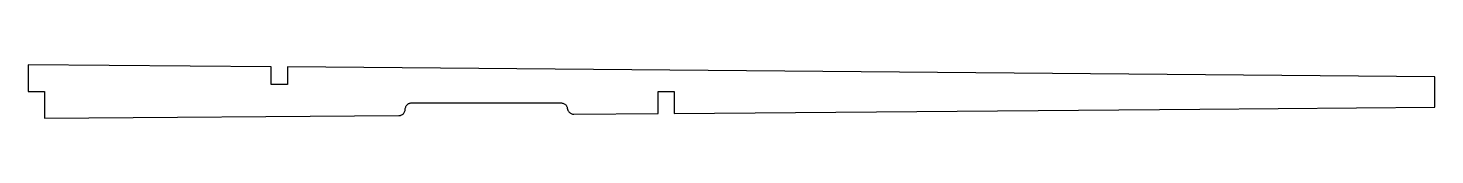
# Model space of a CAD drawing. Header units: millimetres. Extents: x 0 to 434, y 0 to 17.
import ezdxf

# ---------------------------------------------------------------- set-up
doc = ezdxf.new("R2010")
doc.units = ezdxf.units.MM

msp = doc.modelspace()

# ---------------------------------------------------------------- linework, layer by layer
msp.add_lwpolyline([(199.35, 1.53), (361.52, 2.8), (434, 3.39), (434, 12.81), (80, 15.85), (80, 10.47), (75, 10.47), (75, 15.9), (0, 16.54), (0, 8.25), (5, 8.25), (5, 0), (114.37, 0.86), (114.53, 0.87), (114.7, 0.89), (114.86, 0.92), (115.02, 0.97), (115.17, 1.03), (115.32, 1.11), (115.46, 1.19), (115.59, 1.29), (115.76, 1.43), (115.9, 1.6), (116.03, 1.78), (116.14, 1.97), (116.23, 2.17), (116.29, 2.38), (116.34, 2.59), (116.37, 3.03), (116.41, 3.25), (116.48, 3.46), (116.57, 3.66), (116.68, 3.85), (116.81, 4.03), (116.96, 4.2), (117.12, 4.34), (117.26, 4.44), (117.4, 4.52), (117.55, 4.6), (117.7, 4.66), (117.86, 4.7), (118.02, 4.74), (118.19, 4.76), (118.35, 4.77), (164.39, 4.77), (164.59, 4.76), (164.8, 4.72), (164.99, 4.67), (165.19, 4.6), (165.37, 4.5), (165.55, 4.39), (165.71, 4.27), (165.85, 4.13), (165.95, 4.01), (166.05, 3.88), (166.13, 3.75), (166.2, 3.62), (166.26, 3.47), (166.31, 3.33), (166.34, 3.18), (166.4, 2.87), (166.43, 2.72), (166.48, 2.57), (166.55, 2.43), (166.62, 2.29), (166.7, 2.16), (166.79, 2.04), (166.89, 1.92), (167.04, 1.77), (167.2, 1.65), (167.38, 1.54), (167.56, 1.45), (167.76, 1.38), (167.96, 1.32), (168.16, 1.29), (168.37, 1.28), (194.35, 1.49), (194.35, 8.25), (199.35, 8.25)], close=True)

doc.saveas('drawing.dxf')
